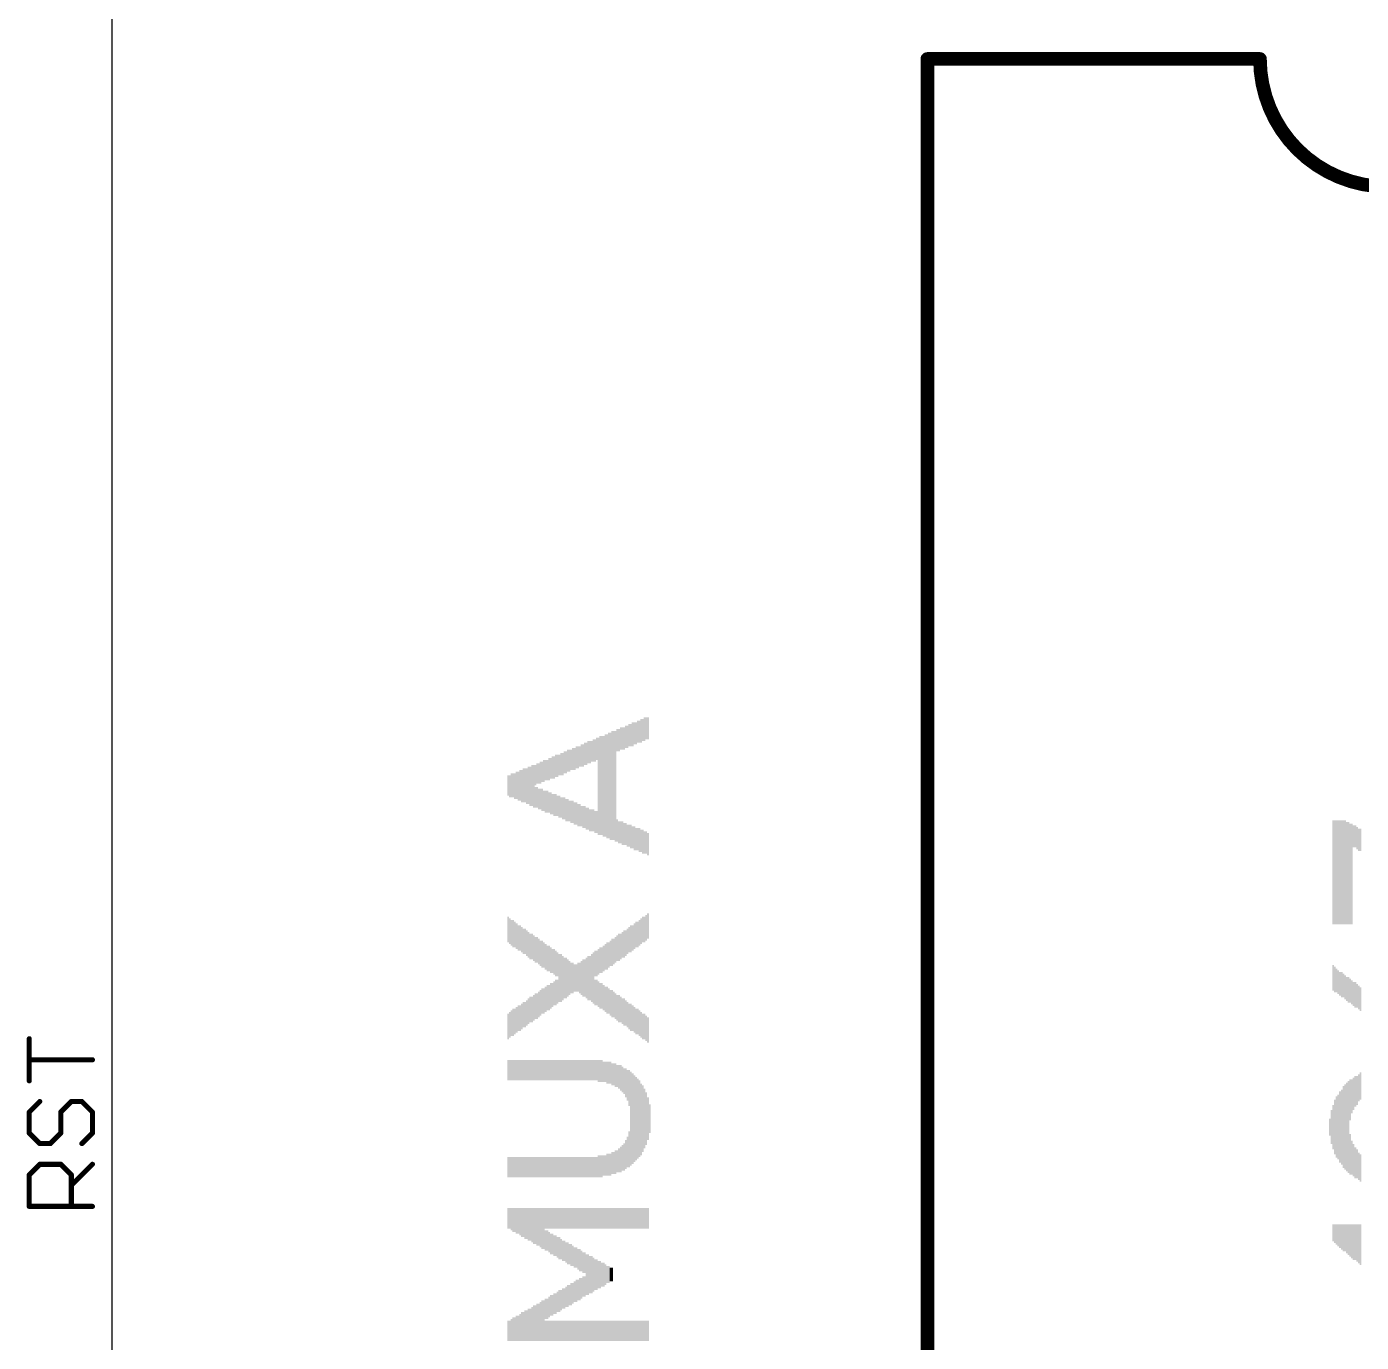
# Model space of a CAD drawing. Extents: x -5 to 130, y -14 to 61.
# Drawn here: x 90.73 to 110.6, y 22.05 to 41.66 of the extents above; entities that cross this region are included whole.
import ezdxf

# ---------------------------------------------------------------- set-up
doc = ezdxf.new("R2010")
doc.units = 0
doc.layers.add('21', color=251, linetype='CONTINUOUS')
doc.layers.add('51', color=251, linetype='CONTINUOUS')

# ---------------------------------------------------------------- blocks, each defined once
blk = doc.blocks.new('RECT')
blk.add_solid([(-0.5, -0.5), (0.5, -0.5), (-0.5, 0.5), (0.5, 0.5)])

msp = doc.modelspace()

# ---------------------------------------------------------------- linework, layer by layer
at = {"layer": '21'}
for points, const_width in [([(104.142, 9.425), (104.142, 41.175)], 0.2032), ([(104.142, 41.175), (109.095, 41.175)], 0.2032), ([(90.7673, 25.949), (90.7673, 26.5761)], 0.0762), ([(91.7079, 26.2626), (90.7673, 26.2626)], 0.0762), ([(90.9241, 25.6406), (90.7673, 25.4838)], 0.0762), ([(91.2376, 25.4838), (91.3944, 25.6406)], 0.0762), ([(91.3944, 25.6406), (91.5511, 25.6406)], 0.0762), ([(91.5511, 25.6406), (91.7079, 25.4838)], 0.0762), ([(90.7673, 25.4838), (90.7673, 25.1703)], 0.0762), ([(91.2376, 25.1703), (91.2376, 25.4838)], 0.0762), ([(91.7079, 25.4838), (91.7079, 25.1703)], 0.0762), ([(90.7673, 25.1703), (90.9241, 25.0135)], 0.0762), ([(90.9241, 25.0135), (91.0808, 25.0135)], 0.0762), ([(91.0808, 25.0135), (91.2376, 25.1703)], 0.0762), ([(91.7079, 25.1703), (91.5511, 25.0135)], 0.0762), ([(90.7673, 24.5483), (90.9241, 24.7051)], 0.0762), ([(90.9241, 24.7051), (91.2376, 24.7051)], 0.0762), ([(91.2376, 24.7051), (91.3944, 24.5483)], 0.0762), ([(91.3944, 24.3915), (91.7079, 24.7051)], 0.0762), ([(90.7673, 24.078), (90.7673, 24.5483)], 0.0762), ([(91.3944, 24.5483), (91.3944, 24.078)], 0.0762), ([(91.7079, 24.078), (90.7673, 24.078)], 0.0762)]:
    msp.add_lwpolyline(points, dxfattribs=dict(at, const_width=const_width))
for points, const_width in [([(104.1928, 41.175, 1), (104.0912, 41.175)], 0.1016), ([(104.142, 41.2258, 1), (104.142, 41.1242)], 0.1016), ([(109.095, 41.175, 0.4142), (111, 39.27)], 0.2032), ([(109.1458, 41.175, 1), (109.0442, 41.175)], 0.1016), ([(109.095, 41.1242, 1), (109.095, 41.2258)], 0.1016), ([(90.7863, 26.5761, 1), (90.7482, 26.5761)], 0.0381), ([(90.7673, 26.2816, 1), (90.7673, 26.2435)], 0.0381), ([(91.7079, 26.2435, 1), (91.7079, 26.2816)], 0.0381), ([(90.7482, 25.949, 1), (90.7863, 25.949)], 0.0381), ([(90.9375, 25.6271, 1), (90.9106, 25.6541)], 0.0381), ([(91.3944, 25.6596, 1), (91.3944, 25.6215)], 0.0381), ([(91.4078, 25.6271, 1), (91.3809, 25.6541)], 0.0381), ([(91.5646, 25.6541, 1), (91.5377, 25.6271)], 0.0381), ([(91.5511, 25.6215, 1), (91.5511, 25.6596)], 0.0381), ([(90.7863, 25.4838, 1), (90.7482, 25.4838)], 0.0381), ([(90.7538, 25.4973, 1), (90.7808, 25.4703)], 0.0381), ([(91.2241, 25.4973, 1), (91.2511, 25.4703)], 0.0381), ([(91.2566, 25.4838, 1), (91.2186, 25.4838)], 0.0381), ([(91.727, 25.4838, 1), (91.6889, 25.4838)], 0.0381), ([(91.6944, 25.4703, 1), (91.7214, 25.4973)], 0.0381), ([(90.7808, 25.1838, 1), (90.7538, 25.1568)], 0.0381), ([(90.7482, 25.1703, 1), (90.7863, 25.1703)], 0.0381), ([(90.9241, 25.0326, 1), (90.9241, 24.9945)], 0.0381), ([(90.9106, 25, 1), (90.9375, 25.027)], 0.0381), ([(91.0674, 25.027, 1), (91.0943, 25)], 0.0381), ([(91.0808, 24.9945, 1), (91.0808, 25.0326)], 0.0381), ([(91.2186, 25.1703, 1), (91.2566, 25.1703)], 0.0381), ([(91.2511, 25.1568, 1), (91.2241, 25.1838)], 0.0381), ([(91.5377, 25.027, 1), (91.5646, 25)], 0.0381), ([(91.6889, 25.1703, 1), (91.727, 25.1703)], 0.0381), ([(91.7214, 25.1568, 1), (91.6944, 25.1838)], 0.0381), ([(90.9241, 24.7241, 1), (90.9241, 24.686)], 0.0381), ([(90.9375, 24.6916, 1), (90.9106, 24.7185)], 0.0381), ([(91.2511, 24.7185, 1), (91.2241, 24.6916)], 0.0381), ([(91.2376, 24.686, 1), (91.2376, 24.7241)], 0.0381), ([(91.7214, 24.6916, 1), (91.6944, 24.7185)], 0.0381), ([(90.7863, 24.5483, 1), (90.7482, 24.5483)], 0.0381), ([(90.7538, 24.5618, 1), (90.7808, 24.5348)], 0.0381), ([(91.4134, 24.5483, 1), (91.3753, 24.5483)], 0.0381), ([(91.3809, 24.5348, 1), (91.4078, 24.5618)], 0.0381), ([(91.3809, 24.405, 1), (91.4078, 24.3781)], 0.0381), ([(90.7673, 24.097, 1), (90.7673, 24.0589)], 0.0381), ([(90.7482, 24.078, 1), (90.7863, 24.078)], 0.0381), ([(91.3753, 24.078, 1), (91.4134, 24.078)], 0.0381), ([(91.7079, 24.0589, 1), (91.7079, 24.097)], 0.0381)]:
    msp.add_lwpolyline(points, format="xyb", dxfattribs=dict(at, const_width=const_width))
at = {"layer": '51'}
msp.add_line((92, -7.7), (92, 58.34), dxfattribs=at)

# ---------------------------------------------------------------- block references
at = {"layer": '21', "yscale": 0.0254, "rotation": 90}
for p, xscale in [((99.5754, 31.0492), 0.3302), ((99.6008, 31.0492), 0.3302), ((99.6262, 31.0492), 0.3302), ((99.6516, 31.0746), 0.3302), ((99.677, 31.0746), 0.3302), ((99.7024, 31.1), 0.3302), ((99.7278, 31.1), 0.3302), ((99.7532, 31.1127), 0.3556), ((99.7786, 31.1254), 0.3302), ((99.804, 31.1254), 0.3302), ((99.8294, 31.1508), 0.3302), ((99.8548, 31.1508), 0.3302), ((99.8802, 31.1635), 0.3556), ((99.9056, 31.1762), 0.3302), ((99.931, 31.1889), 0.3556), ((99.9564, 31.2016), 0.3302), ((99.9818, 31.2016), 0.3302), ((99.0928, 30.846), 0.3302), ((99.1182, 30.846), 0.3302), ((99.1436, 30.8587), 0.3048), ((99.169, 30.8714), 0.3302), ((99.1944, 30.8714), 0.3302), ((99.2198, 30.8968), 0.3302), ((99.2452, 30.338), 1.4478), ((99.2706, 30.3507), 1.4732), ((99.296, 30.3507), 1.4732), ((99.3214, 30.338), 1.4986), ((99.3468, 30.3507), 1.524), ((99.3722, 30.338), 1.5494), ((99.3976, 30.3507), 1.5748), ((99.423, 30.338), 1.6002), ((99.4484, 30.3507), 1.6256), ((99.4738, 30.3507), 1.6256), ((99.4992, 30.338), 1.651), ((99.5246, 31.0238), 0.3302), ((99.55, 31.0238), 0.3302), ((98.6102, 30.6428), 0.3302), ((98.6356, 30.6428), 0.3302), ((98.661, 30.6555), 0.3048), ((98.6864, 30.6682), 0.3302), ((98.7118, 30.6682), 0.3302), ((98.7372, 30.6936), 0.3302), ((98.7626, 30.6936), 0.3302), ((98.788, 30.719), 0.3302), ((98.8134, 30.719), 0.3302), ((98.8388, 30.7317), 0.3048), ((98.8642, 30.7444), 0.3302), ((98.8896, 30.7444), 0.3302), ((98.915, 30.7698), 0.3302), ((98.9404, 30.7698), 0.3302), ((98.9658, 30.7825), 0.3048), ((98.9912, 30.7952), 0.3302), ((99.0166, 30.7952), 0.3302), ((99.042, 30.8206), 0.3302), ((99.0674, 30.8206), 0.3302), ((98.2038, 30.3507), 0.5588), ((98.2292, 30.338), 0.5842), ((98.2546, 30.3507), 0.6096), ((98.28, 30.338), 0.635), ((98.3054, 30.5031), 0.3048), ((98.3308, 30.5285), 0.3048), ((98.3562, 30.5285), 0.3048), ((98.3816, 30.5412), 0.3302), ((98.407, 30.5539), 0.3048), ((98.4324, 30.5666), 0.3302), ((98.4578, 30.5793), 0.3048), ((98.4832, 30.5793), 0.3048), ((98.5086, 30.592), 0.3302), ((98.534, 30.6047), 0.3048), ((98.5594, 30.6174), 0.3302), ((98.5848, 30.6174), 0.3302), ((97.899, 30.3507), 0.3048), ((97.9244, 30.338), 0.3302), ((97.9498, 30.3507), 0.3556), ((97.9752, 30.3507), 0.3556), ((98.0006, 30.338), 0.381), ((98.026, 30.3507), 0.4064), ((98.0514, 30.338), 0.4318), ((98.0768, 30.3507), 0.4572), ((98.1022, 30.338), 0.4826), ((98.1276, 30.3507), 0.508), ((98.153, 30.3507), 0.508), ((98.1784, 30.338), 0.5334), ((98.3054, 30.1729), 0.3048), ((98.3308, 30.1729), 0.3048), ((98.3562, 30.1475), 0.3048), ((98.3816, 30.1475), 0.3048), ((98.407, 30.1348), 0.3302), ((98.4324, 30.1221), 0.3048), ((98.4578, 30.1094), 0.3302), ((98.4832, 30.1094), 0.3302), ((98.5086, 30.0967), 0.3048), ((98.534, 30.084), 0.3302), ((98.5594, 30.0713), 0.3048), ((98.5848, 30.0586), 0.3302), ((98.6102, 30.0586), 0.3302), ((98.6356, 30.0459), 0.3048), ((98.661, 30.0332), 0.3302), ((98.6864, 30.0205), 0.3048), ((98.7118, 30.0078), 0.3302), ((98.7372, 30.0078), 0.3302), ((98.7626, 29.9824), 0.3302), ((98.788, 29.9824), 0.3302), ((98.8134, 29.9697), 0.3048), ((98.8388, 29.957), 0.3302), ((98.8642, 29.957), 0.3302), ((98.8896, 29.9316), 0.3302), ((98.915, 29.9316), 0.3302), ((98.9404, 29.9062), 0.3302), ((98.9658, 29.9062), 0.3302), ((98.9912, 29.8935), 0.3048), ((99.0166, 29.8808), 0.3302), ((99.042, 29.8808), 0.3302), ((99.0674, 29.8554), 0.3302), ((99.0928, 29.8554), 0.3302), ((99.1182, 29.83), 0.3302), ((99.1436, 29.83), 0.3302), ((99.169, 29.83), 0.3302), ((99.1944, 29.8046), 0.3302), ((99.2198, 29.8046), 0.3302), ((99.5246, 29.6776), 0.3302), ((99.55, 29.6522), 0.3302), ((99.5754, 29.6522), 0.3302), ((99.6008, 29.6395), 0.3556), ((110.1852, 29.0576), 1.5494), ((110.2106, 29.0576), 1.5494), ((110.236, 29.0576), 1.5494), ((110.2614, 29.0576), 1.5494), ((110.2868, 29.0576), 1.5494), ((110.3122, 29.0576), 1.5494), ((110.3376, 29.0576), 1.5494), ((110.363, 29.0576), 1.5494), ((99.6262, 29.6268), 0.3302), ((99.6516, 29.6268), 0.3302), ((99.677, 29.6014), 0.3302), ((99.7024, 29.6014), 0.3302), ((99.7278, 29.5887), 0.3556), ((99.7532, 29.576), 0.3302), ((99.7786, 29.5633), 0.3556), ((99.804, 29.5506), 0.3302), ((99.8294, 29.5506), 0.3302), ((99.8548, 29.5379), 0.3556), ((99.8802, 29.5252), 0.3302), ((99.9056, 29.5125), 0.3556), ((99.931, 29.4998), 0.3302), ((99.9564, 29.4998), 0.3302), ((99.9818, 29.4744), 0.3302), ((110.3884, 29.0449), 1.524), ((110.4138, 29.0449), 1.524), ((110.4392, 29.0322), 1.4986), ((110.4646, 29.0322), 1.4986), ((110.49, 29.591), 0.3302), ((110.5154, 29.591), 0.3302), ((110.5408, 29.5656), 0.3302), ((110.5662, 29.5402), 0.3302), ((110.5916, 29.5402), 0.3302), ((99.9818, 28.2552), 0.381), ((97.899, 28.2044), 0.381), ((97.9244, 28.179), 0.381), ((97.9498, 28.1536), 0.381), ((97.9752, 28.1409), 0.4064), ((98.0006, 28.1282), 0.381), ((98.026, 28.1028), 0.381), ((98.0514, 28.0774), 0.381), ((98.0768, 28.0774), 0.381), ((98.1022, 28.052), 0.381), ((99.7024, 28.052), 0.381), ((99.7278, 28.0647), 0.4064), ((99.7532, 28.0774), 0.381), ((99.7786, 28.1028), 0.381), ((99.804, 28.1282), 0.381), ((99.8294, 28.1282), 0.381), ((99.8548, 28.1536), 0.381), ((99.8802, 28.179), 0.381), ((99.9056, 28.2044), 0.381), ((99.931, 28.2044), 0.381), ((99.9564, 28.2298), 0.381), ((98.1276, 28.0266), 0.381), ((98.153, 28.0266), 0.381), ((98.1784, 28.0012), 0.381), ((98.2038, 27.9758), 0.381), ((98.2292, 27.9504), 0.381), ((98.2546, 27.9504), 0.381), ((98.28, 27.925), 0.381), ((98.3054, 27.8996), 0.381), ((98.3308, 27.8996), 0.381), ((98.3562, 27.8742), 0.381), ((98.3816, 27.8488), 0.381), ((98.407, 27.8361), 0.4064), ((99.423, 27.8488), 0.381), ((99.4484, 27.8615), 0.4064), ((99.4738, 27.8742), 0.381), ((99.4992, 27.8996), 0.381), ((99.5246, 27.925), 0.381), ((99.55, 27.9377), 0.4064), ((99.5754, 27.9504), 0.381), ((99.6008, 27.9758), 0.381), ((99.6262, 27.9885), 0.4064), ((99.6516, 28.0012), 0.381), ((99.677, 28.0266), 0.381), ((98.4324, 27.8234), 0.381), ((98.4578, 27.798), 0.381), ((98.4832, 27.7726), 0.381), ((98.5086, 27.7726), 0.381), ((98.534, 27.7472), 0.381), ((98.5594, 27.7345), 0.3556), ((98.5848, 27.7218), 0.381), ((98.6102, 27.6964), 0.381), ((98.6356, 27.6837), 0.3556), ((98.661, 27.4805), 0.7112), ((98.6864, 27.4805), 0.7112), ((99.1436, 27.4805), 0.7112), ((99.169, 27.4805), 0.762), ((99.1944, 27.6964), 0.381), ((99.2198, 27.6964), 0.381), ((99.2452, 27.7218), 0.381), ((99.2706, 27.7472), 0.381), ((99.296, 27.7472), 0.381), ((99.3214, 27.7726), 0.381), ((99.3468, 27.798), 0.381), ((99.3722, 27.8107), 0.4064), ((99.3976, 27.8234), 0.381), ((98.7118, 27.4805), 0.6604), ((98.7372, 27.4805), 0.6096), ((98.7626, 27.4805), 0.6096), ((98.788, 27.4805), 0.5588), ((98.8134, 27.4805), 0.508), ((98.8388, 27.4805), 0.4572), ((98.8642, 27.4805), 0.4572), ((98.8896, 27.4805), 0.4064), ((98.915, 27.4805), 0.4064), ((98.9404, 27.4932), 0.4318), ((98.9658, 27.4805), 0.4572), ((98.9912, 27.4805), 0.508), ((99.0166, 27.4805), 0.5588), ((99.042, 27.4805), 0.5588), ((99.0674, 27.4805), 0.6096), ((99.0928, 27.4805), 0.6604), ((99.1182, 27.4805), 0.6604), ((110.1852, 27.4828), 0.381), ((110.2106, 27.4574), 0.381), ((98.5848, 27.2519), 0.3556), ((98.6102, 27.2646), 0.381), ((98.6356, 27.2773), 0.3556), ((99.1944, 27.2646), 0.381), ((99.2198, 27.2646), 0.381), ((99.2452, 27.2392), 0.381), ((110.236, 27.4447), 0.3556), ((110.2614, 27.4193), 0.3556), ((110.2868, 27.3939), 0.3556), ((110.3122, 27.3812), 0.381), ((110.3376, 27.3685), 0.3556), ((110.363, 27.3431), 0.3556), ((110.3884, 27.3177), 0.3556), ((110.4138, 27.305), 0.381), ((110.4392, 27.2923), 0.3556), ((110.4646, 27.2669), 0.3556), ((98.3054, 27.0614), 0.381), ((98.3308, 27.0614), 0.381), ((98.3562, 27.0868), 0.381), ((98.3816, 27.1122), 0.381), ((98.407, 27.1376), 0.381), ((98.4324, 27.1376), 0.381), ((98.4578, 27.163), 0.381), ((98.4832, 27.1884), 0.381), ((98.5086, 27.1884), 0.381), ((98.534, 27.2138), 0.381), ((98.5594, 27.2265), 0.3556), ((99.2706, 27.2138), 0.381), ((99.296, 27.2138), 0.381), ((99.3214, 27.1884), 0.381), ((99.3468, 27.163), 0.381), ((99.3722, 27.1503), 0.4064), ((99.3976, 27.1376), 0.381), ((99.423, 27.1122), 0.381), ((99.4484, 27.0995), 0.4064), ((99.4738, 27.0868), 0.381), ((99.4992, 27.0614), 0.381), ((110.49, 27.2415), 0.3556), ((110.5154, 27.2288), 0.381), ((110.5408, 27.2161), 0.3556), ((110.5662, 27.1907), 0.3556), ((110.5916, 27.1653), 0.3556), ((98.026, 26.8582), 0.381), ((98.0514, 26.8836), 0.381), ((98.0768, 26.8836), 0.381), ((98.1022, 26.909), 0.381), ((98.1276, 26.9344), 0.381), ((98.153, 26.9344), 0.381), ((98.1784, 26.9598), 0.381), ((98.2038, 26.9852), 0.381), ((98.2292, 27.0106), 0.381), ((98.2546, 27.0106), 0.381), ((98.28, 27.036), 0.381), ((99.5246, 27.036), 0.381), ((99.55, 27.0233), 0.4064), ((99.5754, 27.0106), 0.381), ((99.6008, 26.9852), 0.381), ((99.6262, 26.9725), 0.4064), ((99.6516, 26.9598), 0.381), ((99.677, 26.9344), 0.381), ((99.7024, 26.909), 0.381), ((99.7278, 26.8963), 0.4064), ((99.7532, 26.8836), 0.381), ((99.7786, 26.8582), 0.381), ((97.899, 26.7566), 0.381), ((97.9244, 26.782), 0.381), ((97.9498, 26.8074), 0.381), ((97.9752, 26.8201), 0.4064), ((98.0006, 26.8328), 0.381), ((99.804, 26.8328), 0.381), ((99.8294, 26.8328), 0.381), ((99.8548, 26.8074), 0.381), ((99.8802, 26.782), 0.381), ((99.9056, 26.7566), 0.381), ((99.931, 26.7566), 0.381), ((99.9564, 26.7312), 0.381), ((99.9818, 26.7058), 0.381), ((97.899, 26.1089), 0.3048), ((97.9244, 26.1089), 0.3048), ((97.9498, 26.1089), 0.3048), ((97.9752, 26.1089), 0.3048), ((98.0006, 26.1089), 0.3048), ((98.026, 26.1089), 0.3048), ((98.0514, 26.1089), 0.3048), ((98.0768, 26.1089), 0.3048), ((98.1022, 26.1089), 0.3048), ((98.1276, 26.1089), 0.3048), ((98.153, 26.1089), 0.3048), ((98.1784, 26.1089), 0.3048), ((98.2038, 26.1089), 0.3048), ((98.2292, 26.1089), 0.3048), ((98.2546, 26.1089), 0.3048), ((98.28, 26.1089), 0.3048), ((98.3054, 26.1089), 0.3048), ((98.3308, 26.1089), 0.3048), ((98.3562, 26.1089), 0.3048), ((98.3816, 26.1089), 0.3048), ((98.407, 26.1089), 0.3048), ((98.4324, 26.1089), 0.3048), ((98.4578, 26.1089), 0.3048), ((98.4832, 26.1089), 0.3048), ((98.5086, 26.1089), 0.3048), ((98.534, 26.1089), 0.3048), ((98.5594, 26.1089), 0.3048), ((98.5848, 26.1089), 0.3048), ((98.6102, 26.1089), 0.3048), ((98.6356, 26.1089), 0.3048), ((98.661, 26.1089), 0.3048), ((98.6864, 26.1089), 0.3048), ((98.7118, 26.1089), 0.3048), ((98.7372, 26.1089), 0.3048), ((98.7626, 26.1089), 0.3048), ((98.788, 26.1089), 0.3048), ((98.8134, 26.1089), 0.3048), ((98.8388, 26.1089), 0.3048), ((98.8642, 26.1089), 0.3048), ((98.8896, 26.1089), 0.3048), ((98.915, 26.1089), 0.3048), ((98.9404, 26.1089), 0.3048), ((98.9658, 26.1089), 0.3048), ((98.9912, 26.1089), 0.3048), ((99.0166, 26.1089), 0.3048), ((99.042, 26.1089), 0.3048), ((99.0674, 26.1089), 0.3048), ((99.0928, 26.1089), 0.3048), ((99.1182, 26.1089), 0.3048), ((99.1436, 26.1089), 0.3048), ((99.169, 26.1089), 0.3048), ((99.1944, 26.1089), 0.3048), ((99.2198, 26.1089), 0.3048), ((99.2452, 26.0962), 0.3302), ((99.2706, 26.0962), 0.3302), ((99.296, 26.0962), 0.3302), ((99.3214, 26.0835), 0.3048), ((99.3468, 26.0835), 0.3048), ((99.3722, 26.0708), 0.3302), ((99.3976, 26.0708), 0.3302), ((99.423, 26.0708), 0.3302), ((99.4484, 26.0454), 0.3302), ((99.4738, 26.0454), 0.3302), ((99.4992, 26.0327), 0.3556), ((99.5246, 26.02), 0.3302), ((99.55, 26.0073), 0.3556), ((99.5754, 25.9946), 0.381), ((99.6008, 25.9692), 0.381), ((99.6262, 25.9438), 0.381), ((99.6516, 25.9184), 0.4318), ((99.677, 25.8803), 0.4572), ((99.7024, 25.8422), 0.5334), ((99.7278, 25.385), 1.397), ((99.7532, 25.385), 1.3462), ((110.5662, 25.8445), 0.4064), ((110.5916, 25.8699), 0.4064), ((99.7786, 25.385), 1.2954), ((99.804, 25.385), 1.2446), ((99.8294, 25.385), 1.1938), ((99.8548, 25.385), 1.143), ((99.8802, 25.3723), 1.0668), ((99.9056, 25.385), 0.9906), ((110.3376, 25.2603), 1.2192), ((110.363, 25.2603), 1.27), ((110.3884, 25.2603), 1.3208), ((110.4138, 25.2603), 1.3716), ((110.4392, 25.6667), 0.6096), ((110.4646, 25.7175), 0.508), ((110.49, 25.7556), 0.4826), ((110.5154, 25.7937), 0.4572), ((110.5408, 25.8064), 0.4318), ((99.931, 25.385), 0.889), ((99.9564, 25.385), 0.7874), ((99.9818, 25.385), 0.635), ((110.2106, 25.2603), 0.8128), ((110.236, 25.2603), 0.9144), ((110.2614, 25.2603), 0.9652), ((110.2868, 25.2603), 1.0668), ((110.3122, 25.2603), 1.1176), ((100.0072, 25.385), 0.4318), ((110.1598, 25.2603), 0.508), ((110.1852, 25.2603), 0.6604), ((110.1344, 25.2603), 0.254), ((99.6516, 24.8516), 0.4318), ((99.677, 24.8897), 0.4572), ((99.7024, 24.9278), 0.5334), ((110.4392, 24.8539), 0.6096), ((110.4646, 24.8031), 0.508), ((99.3722, 24.6992), 0.3302), ((99.3976, 24.6992), 0.3302), ((99.423, 24.6992), 0.3302), ((99.4484, 24.7246), 0.3302), ((99.4738, 24.7246), 0.3302), ((99.4992, 24.7373), 0.3556), ((99.5246, 24.75), 0.3302), ((99.55, 24.7627), 0.3556), ((99.5754, 24.7754), 0.381), ((99.6008, 24.8008), 0.381), ((99.6262, 24.8135), 0.4064), ((110.49, 24.765), 0.4826), ((110.5154, 24.7269), 0.4572), ((110.5408, 24.7142), 0.4318), ((110.5662, 24.6761), 0.4064), ((110.5916, 24.6507), 0.4064), ((97.899, 24.6611), 0.3048), ((97.9244, 24.6611), 0.3048), ((97.9498, 24.6611), 0.3048), ((97.9752, 24.6611), 0.3048), ((98.0006, 24.6611), 0.3048), ((98.026, 24.6611), 0.3048), ((98.0514, 24.6611), 0.3048), ((98.0768, 24.6611), 0.3048), ((98.1022, 24.6611), 0.3048), ((98.1276, 24.6611), 0.3048), ((98.153, 24.6611), 0.3048), ((98.1784, 24.6611), 0.3048), ((98.2038, 24.6611), 0.3048), ((98.2292, 24.6611), 0.3048), ((98.2546, 24.6611), 0.3048), ((98.28, 24.6611), 0.3048), ((98.3054, 24.6611), 0.3048), ((98.3308, 24.6611), 0.3048), ((98.3562, 24.6611), 0.3048), ((98.3816, 24.6611), 0.3048), ((98.407, 24.6611), 0.3048), ((98.4324, 24.6611), 0.3048), ((98.4578, 24.6611), 0.3048), ((98.4832, 24.6611), 0.3048), ((98.5086, 24.6611), 0.3048), ((98.534, 24.6611), 0.3048), ((98.5594, 24.6611), 0.3048), ((98.5848, 24.6611), 0.3048), ((98.6102, 24.6611), 0.3048), ((98.6356, 24.6611), 0.3048), ((98.661, 24.6611), 0.3048), ((98.6864, 24.6611), 0.3048), ((98.7118, 24.6611), 0.3048), ((98.7372, 24.6611), 0.3048), ((98.7626, 24.6611), 0.3048), ((98.788, 24.6611), 0.3048), ((98.8134, 24.6611), 0.3048), ((98.8388, 24.6611), 0.3048), ((98.8642, 24.6611), 0.3048), ((98.8896, 24.6611), 0.3048), ((98.915, 24.6611), 0.3048), ((98.9404, 24.6611), 0.3048), ((98.9658, 24.6611), 0.3048), ((98.9912, 24.6611), 0.3048), ((99.0166, 24.6611), 0.3048), ((99.042, 24.6611), 0.3048), ((99.0674, 24.6611), 0.3048), ((99.0928, 24.6611), 0.3048), ((99.1182, 24.6611), 0.3048), ((99.1436, 24.6611), 0.3048), ((99.169, 24.6611), 0.3048), ((99.1944, 24.6611), 0.3048), ((99.2198, 24.6611), 0.3048), ((99.2452, 24.6738), 0.3302), ((99.2706, 24.6738), 0.3302), ((99.296, 24.6738), 0.3302), ((99.3214, 24.6865), 0.3048), ((99.3468, 24.6865), 0.3048), ((97.899, 23.8991), 0.3048), ((97.9244, 23.8991), 0.3048), ((97.9498, 23.8864), 0.3302), ((97.9752, 23.8737), 0.3556), ((98.0006, 23.8737), 0.3556), ((98.026, 23.861), 0.381), ((98.0514, 23.861), 0.381), ((98.0768, 23.8483), 0.4064), ((98.1022, 23.8356), 0.4318), ((98.1276, 23.8356), 0.4318), ((98.153, 23.8229), 0.4572), ((98.1784, 23.8229), 0.4572), ((98.2038, 23.8102), 0.4826), ((98.2292, 23.8102), 0.4826), ((98.2546, 23.7975), 0.508), ((98.28, 23.7848), 0.5334), ((98.3054, 23.7848), 0.5334), ((98.3308, 23.7721), 0.5588), ((98.3562, 23.7721), 0.5588), ((98.3816, 23.7594), 0.5842), ((98.407, 23.7467), 0.6096), ((98.4324, 23.7467), 0.6096), ((98.4578, 23.8991), 0.3048), ((98.4832, 23.8991), 0.3048), ((98.5086, 23.8991), 0.3048), ((98.534, 23.8991), 0.3048), ((98.5594, 23.8991), 0.3048), ((98.5848, 23.8991), 0.3048), ((98.6102, 23.8991), 0.3048), ((98.6356, 23.8991), 0.3048), ((98.661, 23.8991), 0.3048), ((98.6864, 23.8991), 0.3048), ((98.7118, 23.8991), 0.3048), ((98.7372, 23.8991), 0.3048), ((98.7626, 23.8991), 0.3048), ((98.788, 23.8991), 0.3048), ((98.8134, 23.8991), 0.3048), ((98.8388, 23.8991), 0.3048), ((98.8642, 23.8991), 0.3048), ((98.8896, 23.8991), 0.3048), ((98.915, 23.8991), 0.3048), ((98.9404, 23.8991), 0.3048), ((98.9658, 23.8991), 0.3048), ((98.9912, 23.8991), 0.3048), ((99.0166, 23.8991), 0.3048), ((99.042, 23.8991), 0.3048), ((99.0674, 23.8991), 0.3048), ((99.0928, 23.8991), 0.3048), ((99.1182, 23.8991), 0.3048), ((99.1436, 23.8991), 0.3048), ((99.169, 23.8991), 0.3048), ((99.1944, 23.8991), 0.3048), ((99.2198, 23.8991), 0.3048), ((99.2452, 23.8991), 0.3048), ((99.2706, 23.8991), 0.3048), ((99.296, 23.8991), 0.3048), ((99.3214, 23.8991), 0.3048), ((99.3468, 23.8991), 0.3048), ((99.3722, 23.8991), 0.3048), ((99.3976, 23.8991), 0.3048), ((99.423, 23.8991), 0.3048), ((99.4484, 23.8991), 0.3048), ((99.4738, 23.8991), 0.3048), ((99.4992, 23.8991), 0.3048), ((99.5246, 23.8991), 0.3048), ((99.55, 23.8991), 0.3048), ((99.5754, 23.8991), 0.3048), ((99.6008, 23.8991), 0.3048), ((99.6262, 23.8991), 0.3048), ((99.6516, 23.8991), 0.3048), ((99.677, 23.8991), 0.3048), ((99.7024, 23.8991), 0.3048), ((99.7278, 23.8991), 0.3048), ((99.7532, 23.8991), 0.3048), ((99.7786, 23.8991), 0.3048), ((99.804, 23.8991), 0.3048), ((99.8294, 23.8991), 0.3048), ((99.8548, 23.8991), 0.3048), ((99.8802, 23.8991), 0.3048), ((99.9056, 23.8991), 0.3048), ((99.931, 23.8991), 0.3048), ((99.9564, 23.8991), 0.3048), ((99.9818, 23.8991), 0.3048), ((98.4578, 23.5689), 0.3048), ((98.4832, 23.5689), 0.3048), ((98.5086, 23.5435), 0.3048), ((98.534, 23.5181), 0.3048), ((98.5594, 23.5181), 0.3048), ((110.1852, 23.6855), 0.254), ((110.2106, 23.6728), 0.2794), ((110.236, 23.6601), 0.3048), ((110.2614, 23.6474), 0.3302), ((110.2868, 23.6347), 0.3556), ((110.3122, 23.622), 0.381), ((110.3376, 23.6093), 0.4064), ((110.363, 23.6093), 0.4064), ((110.3884, 23.5966), 0.4318), ((110.4138, 23.5839), 0.4572), ((110.4392, 23.5712), 0.4826), ((110.4646, 23.5585), 0.508), ((110.49, 23.5458), 0.5334), ((110.5154, 23.5458), 0.5334), ((110.5408, 23.5331), 0.5588), ((110.5662, 23.5204), 0.5842), ((110.5916, 23.5077), 0.6096), ((98.5848, 23.4927), 0.3048), ((98.6102, 23.4927), 0.3048), ((98.6356, 23.4673), 0.3048), ((98.661, 23.4546), 0.3302), ((98.6864, 23.4419), 0.3048), ((98.7118, 23.4165), 0.3048), ((98.7372, 23.4165), 0.3048), ((98.7626, 23.3911), 0.3048), ((98.788, 23.3784), 0.3302), ((98.8134, 23.3657), 0.3048), ((98.8388, 23.353), 0.3302), ((98.8642, 23.3403), 0.3048), ((98.8896, 23.3149), 0.3048), ((98.915, 23.3149), 0.3048), ((98.9404, 23.2895), 0.3048), ((98.9658, 23.2768), 0.3302), ((98.9912, 23.2641), 0.3048), ((99.0166, 23.2387), 0.3048), ((99.042, 23.2387), 0.3048), ((99.0674, 23.0609), 0.6096), ((99.0928, 23.0609), 0.6096), ((99.1182, 23.0609), 0.5588), ((99.1436, 23.0609), 0.5588), ((99.169, 23.0609), 0.508), ((99.1944, 23.0609), 0.4572), ((99.2198, 23.0609), 0.4572), ((99.2452, 23.0609), 0.4064), ((99.2706, 23.0609), 0.4064), ((99.296, 23.0609), 0.3556), ((99.3214, 23.0609), 0.3556), ((99.3468, 23.0609), 0.3048), ((99.3722, 23.0609), 0.254), ((99.3976, 23.0609), 0.254), ((99.423, 23.0609), 0.2032), ((99.4484, 23.0609), 0.2032), ((98.7118, 22.7053), 0.3048), ((98.7372, 22.7053), 0.3048), ((98.7626, 22.7307), 0.3048), ((98.788, 22.7434), 0.3302), ((98.8134, 22.7561), 0.3048), ((98.8388, 22.7688), 0.3302), ((98.8642, 22.7815), 0.3048), ((98.8896, 22.8069), 0.3048), ((98.915, 22.8196), 0.3302), ((98.9404, 22.8323), 0.3048), ((98.9658, 22.845), 0.3302), ((98.9912, 22.8577), 0.3048), ((99.0166, 22.8831), 0.3048), ((99.042, 22.8831), 0.3048), ((98.407, 22.3751), 0.6096), ((98.4324, 22.3751), 0.6096), ((98.4578, 22.5529), 0.3048), ((98.4832, 22.5529), 0.3048), ((98.5086, 22.5783), 0.3048), ((98.534, 22.6037), 0.3048), ((98.5594, 22.6037), 0.3048), ((98.5848, 22.6291), 0.3048), ((98.6102, 22.6291), 0.3048), ((98.6356, 22.6545), 0.3048), ((98.661, 22.6672), 0.3302), ((98.6864, 22.6799), 0.3048), ((98.0768, 22.2735), 0.4064), ((98.1022, 22.2862), 0.4318), ((98.1276, 22.2862), 0.4318), ((98.153, 22.2989), 0.4572), ((98.1784, 22.2989), 0.4572), ((98.2038, 22.3116), 0.4826), ((98.2292, 22.3116), 0.4826), ((98.2546, 22.3243), 0.508), ((98.28, 22.337), 0.5334), ((98.3054, 22.337), 0.5334), ((98.3308, 22.3497), 0.5588), ((98.3562, 22.3497), 0.5588), ((98.3816, 22.3624), 0.5842), ((97.899, 22.2227), 0.3048), ((97.9244, 22.2227), 0.3048), ((97.9498, 22.2354), 0.3302), ((97.9752, 22.2481), 0.3556), ((98.0006, 22.2481), 0.3556), ((98.026, 22.2608), 0.381), ((98.0514, 22.2608), 0.381), ((98.4578, 22.2227), 0.3048), ((98.4832, 22.2227), 0.3048), ((98.5086, 22.2227), 0.3048), ((98.534, 22.2227), 0.3048), ((98.5594, 22.2227), 0.3048), ((98.5848, 22.2227), 0.3048), ((98.6102, 22.2227), 0.3048), ((98.6356, 22.2227), 0.3048), ((98.661, 22.2227), 0.3048), ((98.6864, 22.2227), 0.3048), ((98.7118, 22.2227), 0.3048), ((98.7372, 22.2227), 0.3048), ((98.7626, 22.2227), 0.3048), ((98.788, 22.2227), 0.3048), ((98.8134, 22.2227), 0.3048), ((98.8388, 22.2227), 0.3048), ((98.8642, 22.2227), 0.3048), ((98.8896, 22.2227), 0.3048), ((98.915, 22.2227), 0.3048), ((98.9404, 22.2227), 0.3048), ((98.9658, 22.2227), 0.3048), ((98.9912, 22.2227), 0.3048), ((99.0166, 22.2227), 0.3048), ((99.042, 22.2227), 0.3048), ((99.0674, 22.2227), 0.3048), ((99.0928, 22.2227), 0.3048), ((99.1182, 22.2227), 0.3048), ((99.1436, 22.2227), 0.3048), ((99.169, 22.2227), 0.3048), ((99.1944, 22.2227), 0.3048), ((99.2198, 22.2227), 0.3048), ((99.2452, 22.2227), 0.3048), ((99.2706, 22.2227), 0.3048), ((99.296, 22.2227), 0.3048), ((99.3214, 22.2227), 0.3048), ((99.3468, 22.2227), 0.3048), ((99.3722, 22.2227), 0.3048), ((99.3976, 22.2227), 0.3048), ((99.423, 22.2227), 0.3048), ((99.4484, 22.2227), 0.3048), ((99.4738, 22.2227), 0.3048), ((99.4992, 22.2227), 0.3048), ((99.5246, 22.2227), 0.3048), ((99.55, 22.2227), 0.3048), ((99.5754, 22.2227), 0.3048), ((99.6008, 22.2227), 0.3048), ((99.6262, 22.2227), 0.3048), ((99.6516, 22.2227), 0.3048), ((99.677, 22.2227), 0.3048), ((99.7024, 22.2227), 0.3048), ((99.7278, 22.2227), 0.3048), ((99.7532, 22.2227), 0.3048), ((99.7786, 22.2227), 0.3048), ((99.804, 22.2227), 0.3048), ((99.8294, 22.2227), 0.3048), ((99.8548, 22.2227), 0.3048), ((99.8802, 22.2227), 0.3048), ((99.9056, 22.2227), 0.3048), ((99.931, 22.2227), 0.3048), ((99.9564, 22.2227), 0.3048), ((99.9818, 22.2227), 0.3048)]:
    msp.add_blockref('RECT', p, dxfattribs=dict(at, xscale=xscale))

doc.saveas('drawing.dxf')
